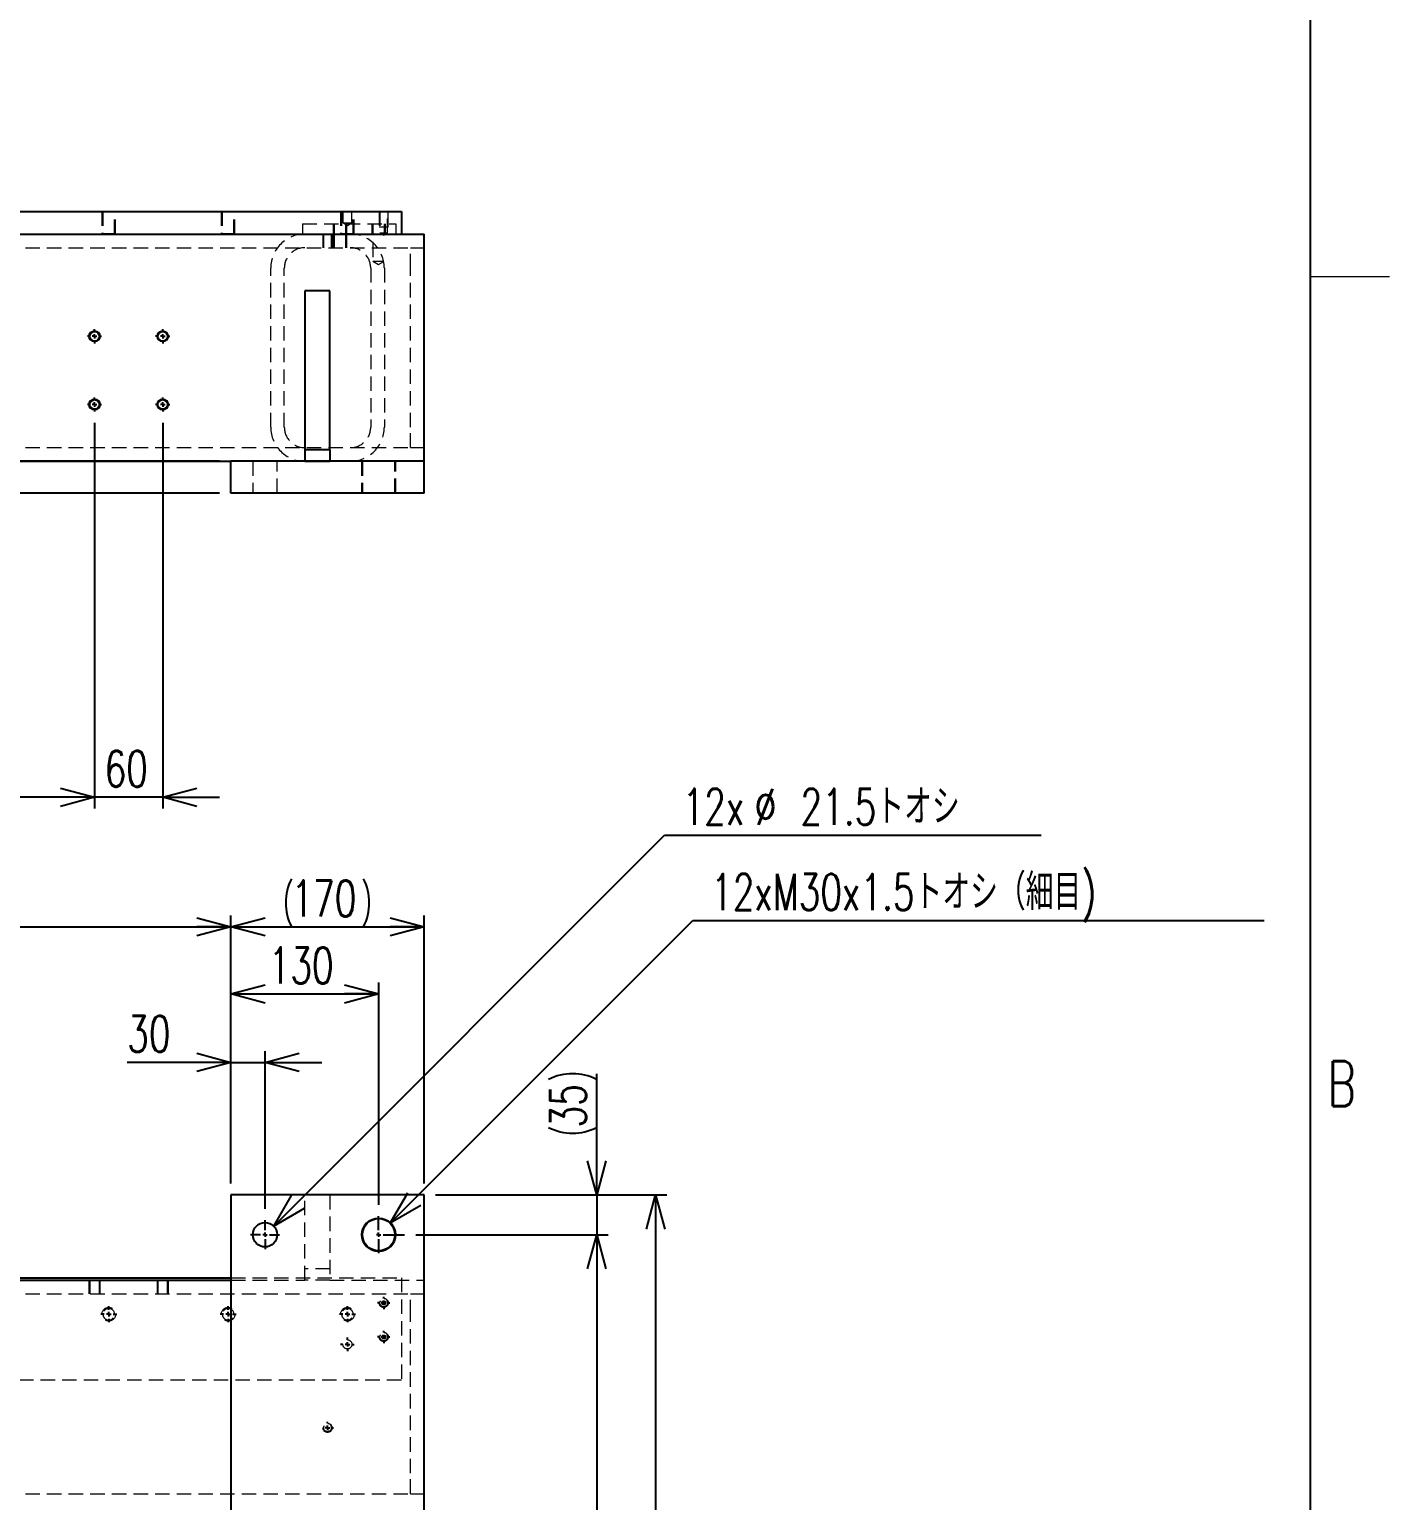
# Model space of a CAD drawing. Header units: millimetres. Extents: x 30 to 8380, y 30 to 5898.
# Drawn here: x 7183 to 8380, y 1887 to 3182 of the extents above; entities that cross this region are included whole.
import ezdxf

# ---------------------------------------------------------------- set-up
doc = ezdxf.new("R2010")
doc.units = ezdxf.units.MM
doc.header["$LTSCALE"] = 10
doc.linetypes.add('HIDDEN', pattern=[1.905, 1.27, -0.635])
doc.layers.add('FORMAT', color=7, linetype='Continuous')
doc.styles.add('SLDTEXTSTYLE0', font='TXT', dxfattribs={"width": 0.7, "bigfont": 'bigfont'})
doc.dimstyles.new('SLDDIMSTYLE2', dxfattribs={"dimtxt": 36.380208, "dimasz": 30, "dimexe": 0, "dimexo": 0.0625, "dimgap": 9.095052, "dimtad": 3, "dimrnd": 1e-09, "dimzin": 12, "dimdsep": 46, "dimtxsty": 'SLDTEXTSTYLE0', "dimblk1": 'OPEN30', "dimblk2": 'OPEN30', "dimsah": 1, "dimcen": 0.09, "dimadec": 0, "dimazin": 3, "dimtfac": 1, "dimtdec": 3, "dimtmove": 0, "dimatfit": 0, "dimldrblk": 'OPEN30', "dimfxl": 1, "dimfrac": 2, "dimtolj": 1, "dimtzin": 12, "dimarcsym": 0})
doc.dimstyles.new('SLDDIMSTYLE3', dxfattribs={"dimtxt": 36.380208, "dimasz": 30, "dimexe": 0, "dimexo": 0.0625, "dimgap": 9.095052, "dimtad": 3, "dimrnd": 1e-09, "dimzin": 12, "dimdsep": 46, "dimtxsty": 'SLDTEXTSTYLE0', "dimblk1": 'OPEN30', "dimblk2": 'OPEN30', "dimsah": 1, "dimcen": 0.09, "dimadec": 0, "dimazin": 3, "dimtfac": 1, "dimtdec": 3, "dimtofl": 0, "dimtmove": 0, "dimatfit": 3, "dimldrblk": 'OPEN30', "dimfxl": 1, "dimfrac": 2, "dimtolj": 1, "dimtzin": 12, "dimarcsym": 0})
doc.dimstyles.new('SLDDIMSTYLE8', dxfattribs={"dimtxt": 36.380208, "dimasz": 30, "dimexe": 0, "dimexo": 0.0625, "dimgap": 9.095052, "dimtad": 0, "dimtih": 1, "dimtoh": 1, "dimdec": 1, "dimrnd": 1e-09, "dimzin": 12, "dimdsep": 46, "dimtxsty": 'SLDTEXTSTYLE0', "dimblk1": 'OPEN30', "dimblk2": 'OPEN30', "dimsah": 1, "dimcen": 0, "dimadec": 0, "dimazin": 3, "dimtfac": 1, "dimtdec": 3, "dimtofl": 0, "dimtmove": 0, "dimatfit": 3, "dimldrblk": 'OPEN30', "dimfxl": 1, "dimfrac": 2, "dimtolj": 1, "dimtzin": 12, "dimarcsym": 0})

# ---------------------------------------------------------------- blocks, each defined once
blk = doc.blocks.new('_Open30')
at = {"color": 0, "linetype": 'ByBlock', "lineweight": -2}
for p, q in [((-1, 0.267949), (0, 0)), ((0, 0), (-1, -0.267949)), ((0, 0), (-1, 0))]:
    blk.add_line(p, q, dxfattribs=at)
blk = doc.blocks.new('_D_2')
at = {"layer": 'FORMAT', "transparency": 16777216}
for p, q in [((2744.3, 2801.5), (2744.3, 2851.5)), ((7350.5, 2801.5), (2734.3, 2801.5)), ((2744.3, 2773.5), (2744.3, 2801.5)), ((7350.5, 2773.5), (2734.3, 2773.5)), ((2744.3, 2773.5), (2744.3, 2679.9))]:
    blk.add_line(p, q, dxfattribs=at)
for centre, start, end in [((2723.1, 2684.9), 63.4349, 116.5651), ((2723.1, 2727.2), 243.4349, 296.5651)]:
    blk.add_arc(centre, 47.3, start, end, dxfattribs=at)
at = {"layer": 'FORMAT', "transparency": 16777216, "xscale": 30, "yscale": 30}
for p, rotation in [((2744.3, 2801.5, -530), 270), ((2744.3, 2773.5, -530), 90)]:
    blk.add_blockref('_Open30', p, dxfattribs=dict(at, rotation=rotation))
at = {"layer": 'FORMAT', "transparency": 16777216, "insert": (2703.3, 2684.9), "char_height": 31.75, "attachment_point": 1, "rotation": 90, "style": 'SLDTEXTSTYLE0'}
blk.add_mtext('28', dxfattribs=at)
blk = doc.blocks.new('_D_19')
at = {"layer": 'FORMAT', "transparency": 16777216}
for p, q in [((7240.5, 2835.2), (7240.5, 2495.8)), ((7300.5, 2835.2), (7300.5, 2495.8)), ((7240.5, 2505.8), (7190.5, 2505.8)), ((7300.5, 2505.8), (7240.5, 2505.8)), ((7300.5, 2505.8), (7350.5, 2505.8))]:
    blk.add_line(p, q, dxfattribs=at)
at = {"layer": 'FORMAT', "transparency": 16777216, "xscale": 30, "yscale": 30}
blk.add_blockref('_Open30', (7240.5, 2505.8, -530), dxfattribs=at)
at = {"layer": 'FORMAT', "transparency": 16777216, "xscale": 30, "yscale": 30, "rotation": 180}
blk.add_blockref('_Open30', (7300.5, 2505.8, -530), dxfattribs=at)
at = {"layer": 'FORMAT', "transparency": 16777216, "insert": (7249.3, 2546.7), "char_height": 31.75, "attachment_point": 1, "style": 'SLDTEXTSTYLE0'}
blk.add_mtext('60', dxfattribs=at)
blk = doc.blocks.new('_D_20')
at = {"layer": 'FORMAT', "transparency": 16777216}
for p, q in [((6265.5, 2835.2), (6265.5, 2495.8)), ((7240.5, 2835.2), (7240.5, 2495.8)), ((7240.5, 2505.8), (6265.5, 2505.8))]:
    blk.add_line(p, q, dxfattribs=at)
at = {"layer": 'FORMAT', "transparency": 16777216, "xscale": 30, "yscale": 30, "rotation": 180}
blk.add_blockref('_Open30', (6265.5, 2505.8, -530), dxfattribs=at)
at = {"layer": 'FORMAT', "transparency": 16777216, "xscale": 30, "yscale": 30}
blk.add_blockref('_Open30', (7240.5, 2505.8, -530), dxfattribs=at)
at = {"layer": 'FORMAT', "transparency": 16777216, "insert": (6721.2, 2546.7), "char_height": 31.75, "attachment_point": 1, "style": 'SLDTEXTSTYLE0'}
blk.add_mtext('975', dxfattribs=at)
blk = doc.blocks.new('SW_CENTERMARKSYMBOL_5')
at = {"layer": 'FORMAT', "color": 0}
for p, q in [((3896, 0), (3893.75, 0)), ((3900, 0), (3898, 0)), ((3900, 4), (3900, 6.25)), ((3900, 0), (3900, 2)), ((3900, 0), (3900, -2)), ((3900, 0), (3902, 0)), ((3904, 0), (3906.25, 0)), ((3900, -4), (3900, -6.25)), ((3896, -60), (3893.75, -60)), ((3900, -60), (3898, -60)), ((3900, -56), (3900, -53.75)), ((3900, -60), (3900, -58)), ((3900, -60), (3900, -62)), ((3900, -60), (3902, -60)), ((3900, -64), (3900, -66.25)), ((3904, -60), (3906.25, -60))]:
    blk.add_line(p, q, dxfattribs=at)
blk = doc.blocks.new('SW_CENTERMARKSYMBOL_24')
at = {"layer": 'FORMAT', "color": 0}
for p, q in [((-4, 0), (-6.25, 0)), ((0, 0), (-2, 0)), ((0, 4), (0, 6.25)), ((0, 0), (0, 2)), ((0, 0), (0, -2)), ((0, 0), (2, 0)), ((4, 0), (6.25, 0)), ((0, -4), (0, -6.25))]:
    blk.add_line(p, q, dxfattribs=at)
blk = doc.blocks.new('SW_CENTERMARKSYMBOL_25')
at = {"layer": 'FORMAT', "color": 0}
for p, q in [((-4, 0), (-6.25, 0)), ((0, 0), (-2, 0)), ((0, 4), (0, 6.25)), ((0, 0), (0, 2)), ((0, 0), (0, -2)), ((0, 0), (2, 0)), ((4, 0), (6.25, 0)), ((0, -4), (0, -6.25))]:
    blk.add_line(p, q, dxfattribs=at)
blk = doc.blocks.new('_D_96')
at = {"layer": 'FORMAT', "transparency": 16777216}
for p, q in [((7360.5, 2165.7), (7360.5, 2401.7)), ((7530.5, 2165.7), (7530.5, 2401.7)), ((7360.5, 2391.7), (7530.5, 2391.7))]:
    blk.add_line(p, q, dxfattribs=at)
for centre, start, end in [((7456, 2412.9), 153.4349, 206.5651), ((7434.9, 2412.9), 333.4349, 26.5651)]:
    blk.add_arc(centre, 47.3, start, end, dxfattribs=at)
at = {"layer": 'FORMAT', "transparency": 16777216, "xscale": 30, "yscale": 30, "rotation": 180}
blk.add_blockref('_Open30', (7360.5, 2391.7, -104), dxfattribs=at)
at = {"layer": 'FORMAT', "transparency": 16777216, "xscale": 30, "yscale": 30}
blk.add_blockref('_Open30', (7530.5, 2391.7, -104), dxfattribs=at)
at = {"layer": 'FORMAT', "transparency": 16777216, "insert": (7413.7, 2432.6), "char_height": 31.75, "attachment_point": 1, "style": 'SLDTEXTSTYLE0'}
blk.add_mtext('170', dxfattribs=at)
blk = doc.blocks.new('_D_98')
at = {"layer": 'FORMAT', "transparency": 16777216}
for p, q in [((7682.3, 2155.7), (7682.3, 2262.4)), ((7540.5, 2155.7), (7692.3, 2155.7)), ((7682.3, 2155.7), (7682.3, 2120.7)), ((7523.2, 2120.7), (7692.3, 2120.7)), ((7682.3, 2120.7), (7682.3, 2070.7))]:
    blk.add_line(p, q, dxfattribs=at)
for centre, start, end in [((7661.1, 2215.1), 63.4349, 116.5651), ((7661.1, 2257.4), 243.4349, 296.5651)]:
    blk.add_arc(centre, 47.3, start, end, dxfattribs=at)
at = {"layer": 'FORMAT', "transparency": 16777216, "xscale": 30, "yscale": 30}
for p, rotation in [((7682.3, 2155.7, -104), 270), ((7682.3, 2120.7, -104), 90)]:
    blk.add_blockref('_Open30', p, dxfattribs=dict(at, rotation=rotation))
at = {"layer": 'FORMAT', "transparency": 16777216, "insert": (7641.3, 2215.1), "char_height": 31.75, "attachment_point": 1, "rotation": 90, "style": 'SLDTEXTSTYLE0'}
blk.add_mtext('35', dxfattribs=at)
blk = doc.blocks.new('_D_99')
at = {"layer": 'FORMAT', "transparency": 16777216}
for p, q in [((7540.5, 2155.7), (7744.1, 2155.7)), ((7734.1, 2155.7), (7734.1, 945.7)), ((7540.5, 945.7), (7744.1, 945.7))]:
    blk.add_line(p, q, dxfattribs=at)
at = {"layer": 'FORMAT', "transparency": 16777216, "xscale": 30, "yscale": 30}
for p, rotation in [((7734.1, 2155.7, -104), 90), ((7734.1, 945.7, -104), 270)]:
    blk.add_blockref('_Open30', p, dxfattribs=dict(at, rotation=rotation))
at = {"layer": 'FORMAT', "transparency": 16777216, "insert": (7693.2, 1508.4), "char_height": 31.75, "attachment_point": 1, "rotation": 90, "style": 'SLDTEXTSTYLE0'}
blk.add_mtext('1210', dxfattribs=at)
blk = doc.blocks.new('SW_RADIAL_DIMENSION_0')
at = {"layer": 'FORMAT', "color": 0}
for p, q in [((-282.4, -266.5), (-15.9, 0)), ((-15.9, 0), (486.8, 0))]:
    blk.add_line(p, q, dxfattribs=at)
at = {"layer": 'FORMAT', "color": 0, "xscale": 30, "yscale": 30, "rotation": 225}
blk.add_blockref('_Open30', (-282.4, -266.5, -104), dxfattribs=at)
at = {"layer": 'FORMAT', "color": 0, "insert": (0, 40.9), "char_height": 31.75, "attachment_point": 1, "style": 'SLDTEXTSTYLE0'}
blk.add_mtext('12xM30x1.5トオシ（細目)', dxfattribs=at)
blk = doc.blocks.new('_D_100')
at = {"layer": 'FORMAT', "transparency": 16777216}
for p, q in [((7523.2, 2120.7), (7692.3, 2120.7)), ((7682.3, 2120.7), (7682.3, 980.7)), ((7516.7, 980.7), (7692.3, 980.7))]:
    blk.add_line(p, q, dxfattribs=at)
at = {"layer": 'FORMAT', "transparency": 16777216, "xscale": 30, "yscale": 30}
for p, rotation in [((7682.3, 2120.7, -104), 90), ((7682.3, 980.7, -104), 270)]:
    blk.add_blockref('_Open30', p, dxfattribs=dict(at, rotation=rotation))
at = {"layer": 'FORMAT', "transparency": 16777216, "insert": (7641.3, 1508.4), "char_height": 31.75, "attachment_point": 1, "rotation": 90, "style": 'SLDTEXTSTYLE0'}
blk.add_mtext('1140', dxfattribs=at)
blk = doc.blocks.new('_D_101')
at = {"layer": 'FORMAT', "transparency": 16777216}
for p, q in [((7398.1, 2128.3), (7742.1, 2472.3)), ((7742.1, 2472.3), (8073.3, 2472.3))]:
    blk.add_line(p, q, dxfattribs=at)
at = {"layer": 'FORMAT', "transparency": 16777216, "xscale": 30, "yscale": 30, "rotation": 225}
blk.add_blockref('_Open30', (7398.1, 2128.3, -104), dxfattribs=at)
at = {"layer": 'FORMAT', "transparency": 16777216, "char_height": 31.75, "attachment_point": 1, "style": 'SLDTEXTSTYLE0'}
for s, insert in [('12x', (7757.9, 2513.3)), ('%%c', (7821.4, 2513.3)), ('21.5トオシ', (7861.7, 2513.3))]:
    blk.add_mtext(s, dxfattribs=dict(at, insert=insert))
blk = doc.blocks.new('_D_106')
at = {"layer": 'FORMAT', "transparency": 16777216}
for p, q in [((6660.5, 2165.7), (6660.5, 2401.7)), ((7360.5, 2165.7), (7360.5, 2401.7)), ((6660.5, 2391.7), (7360.5, 2391.7))]:
    blk.add_line(p, q, dxfattribs=at)
at = {"layer": 'FORMAT', "transparency": 16777216, "xscale": 30, "yscale": 30, "rotation": 180}
blk.add_blockref('_Open30', (6660.5, 2391.7, -104), dxfattribs=at)
at = {"layer": 'FORMAT', "transparency": 16777216, "xscale": 30, "yscale": 30}
blk.add_blockref('_Open30', (7360.5, 2391.7, -104), dxfattribs=at)
at = {"layer": 'FORMAT', "transparency": 16777216, "insert": (6978.7, 2432.6), "char_height": 31.75, "attachment_point": 1, "style": 'SLDTEXTSTYLE0'}
blk.add_mtext('700', dxfattribs=at)
blk = doc.blocks.new('_D_118')
at = {"layer": 'FORMAT', "transparency": 16777216}
for p, q in [((7360.5, 2165.7), (7360.5, 2282.4)), ((7390.5, 2143.5), (7390.5, 2282.4)), ((7360.5, 2272.4), (7269.2, 2272.4)), ((7360.5, 2272.4), (7390.5, 2272.4)), ((7390.5, 2272.4), (7440.5, 2272.4))]:
    blk.add_line(p, q, dxfattribs=at)
at = {"layer": 'FORMAT', "transparency": 16777216, "xscale": 30, "yscale": 30}
blk.add_blockref('_Open30', (7360.5, 2272.4, -104), dxfattribs=at)
at = {"layer": 'FORMAT', "transparency": 16777216, "xscale": 30, "yscale": 30, "rotation": 180}
blk.add_blockref('_Open30', (7390.5, 2272.4, -104), dxfattribs=at)
at = {"layer": 'FORMAT', "transparency": 16777216, "insert": (7269.2, 2313.3), "char_height": 31.75, "attachment_point": 1, "style": 'SLDTEXTSTYLE0'}
blk.add_mtext('30', dxfattribs=at)
blk = doc.blocks.new('_D_119')
at = {"layer": 'FORMAT', "transparency": 16777216}
for p, q in [((7360.5, 2165.7), (7360.5, 2342.7)), ((7360.5, 2332.7), (7490.5, 2332.7)), ((7490.5, 2147), (7490.5, 2342.7))]:
    blk.add_line(p, q, dxfattribs=at)
at = {"layer": 'FORMAT', "transparency": 16777216, "xscale": 30, "yscale": 30, "rotation": 180}
blk.add_blockref('_Open30', (7360.5, 2332.7, -104), dxfattribs=at)
at = {"layer": 'FORMAT', "transparency": 16777216, "xscale": 30, "yscale": 30}
blk.add_blockref('_Open30', (7490.5, 2332.7, -104), dxfattribs=at)
at = {"layer": 'FORMAT', "transparency": 16777216, "insert": (7393.7, 2373.6), "char_height": 31.75, "attachment_point": 1, "style": 'SLDTEXTSTYLE0'}
blk.add_mtext('130', dxfattribs=at)
blk = doc.blocks.new('SW_CENTERMARKSYMBOL_74')
at = {"layer": 'FORMAT', "color": 0}
for p, q in [((-214, 0), (-217.1, 0)), ((-210, 0), (-212, 0)), ((-210, 4), (-210, 7.1)), ((-210, 0), (-210, 2)), ((-210, 0), (-210, -2)), ((-210, 0), (-208, 0)), ((-206, 0), (-202.9, 0)), ((-109, 0), (-112.1, 0)), ((-105, 0), (-107, 0)), ((-105, 4), (-105, 7.1)), ((-105, 0), (-105, 2)), ((-105, 0), (-105, -2)), ((-105, 0), (-103, 0)), ((-101, 0), (-97.9, 0)), ((-4, 0), (-7.1, 0)), ((0, 0), (-2, 0)), ((0, 4), (0, 7.1)), ((0, 0), (0, 2)), ((0, 0), (0, -2)), ((0, 0), (2, 0)), ((4, 0), (7.1, 0)), ((-210, -4), (-210, -7.1)), ((-105, -4), (-105, -7.1)), ((0, -4), (0, -7.1))]:
    blk.add_line(p, q, dxfattribs=at)
blk = doc.blocks.new('SW_CENTERMARKSYMBOL_75')
at = {"layer": 'FORMAT', "color": 0}
for p, q in [((0, 0), (-2, 0)), ((0, 4), (0, 5.4)), ((0, 0), (0, 2)), ((0, 0), (0, -2)), ((0, 0), (2, 0)), ((4, 0), (5.4, 0))]:
    blk.add_line(p, q, dxfattribs=at)
blk = doc.blocks.new('SW_CENTERMARKSYMBOL_76')
at = {"layer": 'FORMAT', "color": 0}
for p, q in [((-4, 0), (-5.4, 0)), ((0, 0), (-2, 0)), ((0, 4), (0, 5.4)), ((0, 0), (0, 2)), ((0, 0), (0, -2)), ((0, 0), (2, 0)), ((4, 0), (5.4, 0)), ((0, -4), (0, -5.4))]:
    blk.add_line(p, q, dxfattribs=at)
blk = doc.blocks.new('SW_CENTERMARKSYMBOL_78')
at = {"layer": 'FORMAT', "color": 0}
for p, q in [((3480, 4), (3480, 16.25)), ((3480, 0), (3478, 0)), ((3480, 0), (3480, 2)), ((3480, 0), (3480, -2)), ((3480, 0), (3482, 0)), ((3484, 0), (3502.74, 0)), ((3480, -4), (3480, -16.25))]:
    blk.add_line(p, q, dxfattribs=at)
blk = doc.blocks.new('SW_CENTERMARKSYMBOL_89')
at = {"layer": 'FORMAT', "color": 0}
for p, q in [((-4, 0), (-5.4, 0)), ((0, 0), (-2, 0)), ((0, 4), (0, 5.4)), ((0, 0), (0, 2)), ((0, 0), (0, -2)), ((0, 0), (2, 0)), ((4, 0), (5.4, 0)), ((0, -4), (0, -5.4))]:
    blk.add_line(p, q, dxfattribs=at)
blk = doc.blocks.new('SW_CENTERMARKSYMBOL_92')
at = {"layer": 'FORMAT', "color": 0}
for p, q in [((-4, 0), (-6, 0)), ((0, 0), (-2, 0)), ((0, 4), (0, 6)), ((0, 0), (0, 2)), ((0, 0), (0, -2)), ((0, 0), (2, 0)), ((4, 0), (6, 0)), ((0, -4), (0, -6))]:
    blk.add_line(p, q, dxfattribs=at)
blk = doc.blocks.new('SW_CENTERMARKSYMBOL_102')
at = {"layer": 'FORMAT', "color": 0}
for p, q in [((-4, 0), (-12.75, 0)), ((0, 0), (-2, 0)), ((0, 4), (0, 12.75)), ((0, 0), (0, 2)), ((0, 0), (0, -2)), ((0, 0), (2, 0)), ((4, 0), (12.75, 0)), ((0, -4), (0, -12.75))]:
    blk.add_line(p, q, dxfattribs=at)

msp = doc.modelspace()

# ---------------------------------------------------------------- linework, layer by layer
at = {"color": 7, "linetype": 'Continuous', "lineweight": 25}
for p, q in [((2950.4504656, 3021.4899875), (7510.4504656, 3021.4899875)), ((7510.4504656, 3021.4899875), (7510.4504656, 3001.4899875)), ((2950.4504656, 3001.4899875), (7510.4504656, 3001.4899875)), ((7258.0445799, 3001.4889875), (7247.8563512, 3001.4889875)), ((7363.0445799, 3001.4889875), (7352.8563512, 3001.4889875)), ((7468.0445799, 3001.4889875), (7457.8563512, 3001.4889875)), ((7510.4504656, 3001.4899875), (7530.4504656, 3001.4899875)), ((7530.4504656, 2971.4899875), (7530.4504656, 3001.4899875)), ((7530.4504656, 2831.4899875), (7530.4504656, 2971.4899875)), ((7447.4504656, 2951.4899875), (7425.4504656, 2951.4899875)), ((7425.4504656, 2951.4899875), (7425.4504656, 2811.4899875)), ((7447.4504656, 2811.4899875), (7447.4504656, 2951.4899875)), ((7530.4504656, 2801.4899875), (7530.4504656, 2831.4899875)), ((7425.4504656, 2811.4899875), (7425.4504656, 2801.4899875)), ((7447.4504656, 2811.4899875), (7425.4504656, 2811.4899875)), ((7447.4504656, 2811.4899875), (7447.4504656, 2801.4899875)), ((6660.4504656, 2801.4899875), (7360.4504656, 2801.4899875)), ((7530.4504656, 2801.4899875), (7360.4504656, 2801.4899875)), ((7360.4504656, 2773.4899875), (7360.4504656, 2801.4899875)), ((7425.4504656, 2801.4899875), (7447.4504656, 2801.4899875)), ((7530.4504656, 2773.4899875), (7530.4504656, 2801.4899875)), ((7530.4504656, 2773.4899875), (7360.4504656, 2773.4899875)), ((7530.4504656, 2155.7070857), (7360.4504656, 2155.7070857)), ((7360.4504656, 2155.7070857), (7360.4504656, 945.7070857)), ((7530.4504656, 945.7070857), (7530.4504656, 2155.7070857)), ((6660.4504656, 2082.7070857), (7360.4504656, 2082.7070857)), ((6660.4504656, 2080.7070857), (7360.4504656, 2080.7070857))]:
    msp.add_line(p, q, dxfattribs=at)
at = {"color": 7, "linetype": 'HIDDEN', "lineweight": 18}
for p, q in [((7246.9504656, 3021.4899875), (7246.9504656, 3001.4899875)), ((7247.8504656, 3021.4899875), (7247.8504656, 3001.4899875)), ((7258.0504656, 3001.4899875), (7258.0504656, 3021.4899875)), ((7258.9504656, 3001.4899875), (7258.9504656, 3021.4899875)), ((7351.9504656, 3021.4899875), (7351.9504656, 3001.4899875)), ((7352.8504656, 3021.4899875), (7352.8504656, 3001.4899875)), ((7363.0504656, 3001.4899875), (7363.0504656, 3021.4899875)), ((7363.9504656, 3001.4899875), (7363.9504656, 3021.4899875)), ((7456.9504656, 3021.4899875), (7456.9504656, 3001.4899875)), ((7457.8504656, 3021.4899875), (7457.8504656, 3001.4899875)), ((7458.9504656, 3021.4899875), (7458.9504656, 3011.4899875)), ((7466.9504656, 3011.4899875), (7466.9504656, 3021.4899875)), ((7468.0504656, 3001.4899875), (7468.0504656, 3021.4899875)), ((7468.9504656, 3001.4899875), (7468.9504656, 3021.4899875)), ((7490.9504656, 3021.4899875), (7490.9504656, 3007.4899875)), ((7491.5504656, 3021.4899875), (7491.5504656, 3002.4899875)), ((7498.3504656, 3002.4899875), (7498.3504656, 3021.4899875)), ((7498.9504656, 3007.4899875), (7498.9504656, 3021.4899875)), ((7423.4504656, 3010.4899875), (7423.4504656, 3001.4899875)), ((7423.4504656, 3010.4899875), (7505.4504656, 3010.4899875)), ((7450.4504656, 3010.4899875), (7450.4504656, 3001.4899875)), ((7451.3504656, 3010.4899875), (7451.3504656, 3001.4899875)), ((7458.9504656, 3011.4899875), (7462.9504656, 3011.4899875)), ((7458.9504656, 3011.4899875), (7462.9504656, 3009.0865451)), ((7461.5504656, 3001.4899875), (7461.5504656, 3010.4899875)), ((7462.4504656, 3001.4899875), (7462.4504656, 3010.4899875)), ((7462.9504656, 3011.4899875), (7466.9504656, 3011.4899875)), ((7462.9504656, 3009.0865451), (7466.9504656, 3011.4899875)), ((7484.4504656, 3010.4899875), (7484.4504656, 3001.4899875)), ((7485.3504656, 3010.4899875), (7485.3504656, 3001.4899875)), ((7495.5504656, 3001.4899875), (7495.5504656, 3010.4899875)), ((7496.4504656, 3001.4899875), (7496.4504656, 3010.4899875)), ((7498.9504656, 3007.4899875), (7498.7727568, 3007.4899875)), ((7505.4504656, 3010.4899875), (7505.4504656, 3001.4899875)), ((7247.8504656, 3001.4899875), (7247.8504656, 3001.4889875)), ((7247.8504656, 3001.4889875), (7247.8563512, 3001.4889875)), ((7258.0445799, 3001.4889875), (7258.0504656, 3001.4889875)), ((7258.0504656, 3001.4889875), (7258.0504656, 3001.4899875)), ((7352.8504656, 3001.4899875), (7352.8504656, 3001.4889875)), ((7352.8504656, 3001.4889875), (7352.8563512, 3001.4889875)), ((7363.0445799, 3001.4889875), (7363.0504656, 3001.4889875)), ((7363.0504656, 3001.4889875), (7363.0504656, 3001.4899875)), ((7441.4504656, 3001.4899875), (7441.4504656, 2989.4899875)), ((7442.0504656, 3001.4899875), (7442.0504656, 2989.4899875)), ((7448.8504656, 2989.4899875), (7448.8504656, 3001.4899875)), ((7449.4504656, 2989.4899875), (7449.4504656, 3001.4899875)), ((7450.4504656, 3001.4899875), (7450.4504656, 2989.4899875)), ((7451.3504656, 3001.4899875), (7451.3504656, 2989.4899875)), ((7457.8504656, 3001.4899875), (7457.8504656, 3001.4889875)), ((7457.8504656, 3001.4889875), (7457.8563512, 3001.4889875)), ((7461.5504656, 2989.4899875), (7461.5504656, 3001.4899875)), ((7462.4504656, 2989.4899875), (7462.4504656, 3001.4899875)), ((7468.0445799, 3001.4889875), (7468.0504656, 3001.4889875)), ((7468.0504656, 3001.4889875), (7468.0504656, 3001.4899875)), ((7485.3504656, 2993.9364951), (7485.3504656, 2977.7399875)), ((7491.5504656, 3002.4899875), (7494.9504656, 3002.4899875)), ((7491.5504656, 3002.4899875), (7493.2147451, 3001.4899875)), ((7493.2147451, 3001.4899875), (7494.9504656, 3000.4470614)), ((7494.9504656, 3002.4899875), (7498.3504656, 3002.4899875)), ((7494.9504656, 3000.4470614), (7496.6861861, 3001.4899875)), ((7496.6861861, 3001.4899875), (7498.3504656, 3002.4899875)), ((2950.4504656, 2989.4899875), (7530.4504656, 2989.4899875)), ((7518.4504656, 2989.4899875), (7530.4504656, 2989.4899875)), ((7518.4504656, 2971.4899875), (7518.4504656, 2989.4899875)), ((7395.4504656, 2831.4899875), (7395.4504656, 2971.4899875)), ((7407.4504656, 2831.4899875), (7407.4504656, 2971.4899875)), ((7483.4504656, 2971.4899875), (7483.4504656, 2831.4899875)), ((7485.3504656, 2977.7399875), (7494.7922021, 2977.7399875)), ((7485.3504656, 2977.7399875), (7490.4504656, 2974.6755984)), ((7490.4504656, 2974.6755984), (7494.8829576, 2977.3389083)), ((7495.4504656, 2971.4899875), (7495.4504656, 2831.4899875)), ((7518.4504656, 2831.4899875), (7518.4504656, 2971.4899875)), ((7518.4504656, 2813.4899875), (7518.4504656, 2831.4899875)), ((2950.4504656, 2813.4899875), (7530.4504656, 2813.4899875)), ((7518.4504656, 2813.4899875), (7530.4504656, 2813.4899875)), ((7379.7004656, 2801.4899875), (7379.7004656, 2773.4899875)), ((7401.2004656, 2773.4899875), (7401.2004656, 2801.4899875)), ((7475.4504656, 2801.4899875), (7475.4504656, 2773.4899875)), ((7476.2004656, 2801.4899875), (7476.2004656, 2773.4899875)), ((7504.7004656, 2773.4899875), (7504.7004656, 2801.4899875)), ((7505.4504656, 2773.4899875), (7505.4504656, 2801.4899875)), ((7425.4504656, 2080.7070857), (7425.4504656, 2155.7070857)), ((7447.4504656, 2155.7070857), (7447.4504656, 2080.7070857)), ((7447.4504656, 2090.7070857), (7425.4504656, 2090.7070857)), ((7235.4504656, 2080.7070857), (7235.4504656, 2068.7070857)), ((7236.2004656, 2080.7070857), (7236.2004656, 2068.7070857)), ((7244.7004656, 2068.7070857), (7244.7004656, 2080.7070857)), ((7245.4504656, 2068.7070857), (7245.4504656, 2080.7070857)), ((7295.4504656, 2080.7070857), (7295.4504656, 2068.7070857)), ((7296.2004656, 2080.7070857), (7296.2004656, 2068.7070857)), ((7304.7004656, 2068.7070857), (7304.7004656, 2080.7070857)), ((7305.4504656, 2068.7070857), (7305.4504656, 2080.7070857)), ((7360.4504656, 2082.7070857), (7510.4504656, 2082.7070857)), ((7360.4504656, 2080.7070857), (7425.4504656, 2080.7070857)), ((7447.4504656, 2080.7070857), (7425.4504656, 2080.7070857)), ((7447.4504656, 2080.7070857), (7530.4504656, 2080.7070857)), ((7510.4504656, 2082.7070857), (7510.4504656, 1992.7070857)), ((2950.4504656, 2068.7070857), (7530.4504656, 2068.7070857)), ((7518.4504656, 2068.7070857), (7530.4504656, 2068.7070857)), ((7518.4504656, 2050.7070857), (7518.4504656, 2068.7070857)), ((7518.4504656, 1910.7070857), (7518.4504656, 2050.7070857)), ((7510.4504656, 1992.7070857), (2950.4504656, 1992.7070857)), ((7518.4504656, 1892.7070857), (7518.4504656, 1910.7070857)), ((2950.4504656, 1892.7070857), (7530.4504656, 1892.7070857)), ((7518.4504656, 1892.7070857), (7530.4504656, 1892.7070857))]:
    msp.add_line(p, q, dxfattribs=at)
at = {"color": 7, "linetype": 'HIDDEN', "lineweight": 25}
msp.add_line((7498.9504656, 3007.4899875), (7498.7727568, 3007.4899875), dxfattribs=at)
at = {"color": 7, "linetype": 'Continuous', "lineweight": 18}
for centre, radius in [((7240.4504656, 2911.4899875), 5), ((7300.4504656, 2911.4899875), 5), ((7240.4504656, 2851.4899875), 5), ((7300.4504656, 2851.4899875), 5), ((7490.4504656, 2120.7070857), 15)]:
    msp.add_circle(centre, radius, dxfattribs=at)
at = {"color": 7, "linetype": 'Continuous', "lineweight": 25}
for centre, radius in [((7240.4504656, 2911.4899875), 4.25), ((7300.4504656, 2911.4899875), 4.25), ((7240.4504656, 2851.4899875), 4.25), ((7300.4504656, 2851.4899875), 4.25), ((7390.4504656, 2120.7070857), 10.75), ((7490.4504656, 2120.7070857), 14.25)]:
    msp.add_circle(centre, radius, dxfattribs=at)
at = {"color": 7, "linetype": 'HIDDEN', "lineweight": 18}
for centre, radius in [((7494.9504656, 2060.7070857), 4), ((7494.9504656, 2060.7070857), 3.4), ((7494.9504656, 2060.7070857), 1.7357205), ((7252.9504656, 2050.7070857), 6), ((7357.9504656, 2050.7070857), 6), ((7462.9504656, 2050.7070857), 6), ((7494.9504656, 2030.7070857), 4), ((7494.9504656, 2030.7070857), 3.4), ((7462.9504656, 2024.2070857), 4), ((7494.9504656, 2030.7070857), 1.7357205), ((7494.9504656, 2030.7070857), 1.7357205), ((7445.4504656, 1950.7070857), 4), ((7445.4504656, 1950.7070857), 3.4)]:
    msp.add_circle(centre, radius, dxfattribs=at)
for centre, radius, start, end in [((7425.4504656, 2971.4899875), 30, 90, 180), ((7465.4504656, 2971.4899875), 30, 0, 90), ((7425.4504656, 2971.4899875), 18, 90, 180), ((7465.4504656, 2971.4899875), 18, 0, 90), ((7425.4504656, 2831.4899875), 30, 180, 270), ((7425.4504656, 2831.4899875), 18, 180, 270), ((7465.4504656, 2831.4899875), 30, 270, 0), ((7465.4504656, 2831.4899875), 18, 270, 0), ((7252.9504656, 2050.7070857), 5.1, 177.2470927906, 2.7529072094), ((7252.9504656, 2050.7070857), 5.1, 2.7529072094, 177.2470927906), ((7357.9504656, 2050.7070857), 5.1, 177.2470927905, 2.7529072095), ((7357.9504656, 2050.7070857), 5.1, 2.7529072095, 177.2470927905), ((7462.9504656, 2050.7070857), 5.1, 177.2470927905, 2.7529072095), ((7462.9504656, 2050.7070857), 5.1, 2.7529072095, 177.2470927905)]:
    msp.add_arc(centre, radius, start, end, dxfattribs=at)
at = {"color": 7, "linetype": 'Continuous', "lineweight": 18}
msp.add_open_spline([(7498.7697601, 3007.4899875), (7498.2554207, 3007.4899875), (7497.4444248, 3007.4899875), (7496.4118297, 3007.4899875), (7495.249386, 3007.4899875), (7494.0603818, 3007.4899875), (7492.9504656, 3007.4899875), (7492.0182581, 3007.4899875), (7491.3465901, 3007.4899875), (7490.9951423, 3007.4899875), (7490.9504656, 3007.4899875), (7490.9594672, 3007.4899875), (7490.9504656, 3007.4899875)], degree=3, knots=[0, 0, 0, 0, 0.1051451652, 0.2104048426, 0.3156645201, 0.4209241976, 0.526183875, 0.6314435525, 0.73670323, 0.8419629074, 0.9472225849, 1, 1, 1, 1], dxfattribs=at)
msp.add_open_spline([(7498.7697601, 3007.4899875), (7498.2554207, 3007.4899875), (7497.4444248, 3007.4899875), (7496.4118297, 3007.4899875), (7495.249386, 3007.4899875), (7494.0603818, 3007.4899875), (7492.9504656, 3007.4899875), (7492.0182581, 3007.4899875), (7491.3465901, 3007.4899875), (7490.9951423, 3007.4899875), (7490.9504656, 3007.4899875), (7490.9594672, 3007.4899875), (7490.9504656, 3007.4899875)], degree=3, knots=[0, 0, 0, 0, 0.1051451652, 0.2104048426, 0.3156645201, 0.4209241976, 0.526183875, 0.6314435525, 0.73670323, 0.8419629074, 0.9472225849, 1, 1, 1, 1], dxfattribs=at)
at = {"color": 7, "linetype": 'HIDDEN', "lineweight": 18}
for points in [[(7457.8563512, 2050.9520326), (7457.8524287, 2050.8704564), (7457.8504656, 2050.7887589), (7457.8504656, 2050.7070857)], [(7468.0504656, 2050.7070857), (7468.0504656, 2050.7887589), (7468.0485025, 2050.8704564), (7468.0445799, 2050.9520326)]]:
    msp.add_open_spline(points, degree=3, dxfattribs=at)
at = {"layer": 'FORMAT', "linetype": 'Continuous', "lineweight": 25}
msp.add_line((8310, 5827.5), (8310, 100), dxfattribs=at)
at = {"layer": 'FORMAT', "linetype": 'Continuous', "lineweight": 18}
msp.add_line((8380.01, 2963.75), (8309.99, 2963.75), dxfattribs=at)

# ---------------------------------------------------------------- block references
at = {"layer": 'FORMAT'}
for name, p in [('SW_CENTERMARKSYMBOL_5', (3340.4504656, 2911.4899875)), ('SW_CENTERMARKSYMBOL_24', (7300.4504656, 2911.4899875)), ('SW_CENTERMARKSYMBOL_25', (7300.4504656, 2851.4899875)), ('SW_RADIAL_DIMENSION_0', (7782.946919, 2397.3285379)), ('SW_CENTERMARKSYMBOL_78', (4010.4504656, 2120.7070857)), ('SW_CENTERMARKSYMBOL_102', (7390.4504656, 2120.7070857)), ('SW_CENTERMARKSYMBOL_89', (7494.9504656, 2060.7070857)), ('SW_CENTERMARKSYMBOL_74', (7462.9504656, 2050.7070857)), ('SW_CENTERMARKSYMBOL_76', (7494.9504656, 2030.7070857)), ('SW_CENTERMARKSYMBOL_92', (7462.9504656, 2024.2070857)), ('SW_CENTERMARKSYMBOL_75', (7445.4504656, 1950.7070857))]:
    msp.add_blockref(name, p, dxfattribs=at)

# ---------------------------------------------------------------- texts
at = {"layer": 'FORMAT', "insert": (8337.9329423, 2273.4140409), "char_height": 39.6875, "attachment_point": 2, "style": 'SLDTEXTSTYLE0'}
msp.add_mtext('B', dxfattribs=at)

# ---------------------------------------------------------------- dimensions: what is measured, and where the dimension line sits
at = {"layer": 'FORMAT'}
for base, p1, p2, picture, middle in [((2744.2649272, 2801.4899875), (7360.4504656, 2773.4899875), (7360.4504656, 2801.4899875), '_D_2', (2744.2649272, 2706.0736877)), ((7682.2698996, 2120.7070857), (7530.4504656, 2155.7070857), (7513.1946017, 2120.7070857), '_D_98', (7682.2698996, 2236.222908))]:
    dim = msp.add_linear_dim(base=base, p1=p1, p2=p2, angle=90, text='(<>)', dimstyle='SLDDIMSTYLE2', dxfattribs=at)
    dim.commit()
    dim.dimension.update_dxf_attribs({"geometry": picture, "text_midpoint": middle, "dimtype": 160})
for base, p1, p2, dimstyle, picture, middle in [((6265.4504656, 2505.8015867), (7240.4504656, 2845.2399875), (6265.4504656, 2845.2399875), 'SLDDIMSTYLE3', '_D_20', (6752.9504656, 2505.8015867)), ((7240.4504656, 2505.8015867), (7300.4504656, 2845.2399875), (7240.4504656, 2845.2399875), 'SLDDIMSTYLE2', '_D_19', (7270.4504656, 2505.8015867)), ((7360.4504656, 2391.7017435), (6660.4504656, 2155.7070857), (7360.4504656, 2155.7070857), 'SLDDIMSTYLE3', '_D_106', (7010.4504656, 2391.7017435)), ((7490.4504656, 2332.6590794), (7360.4504656, 2155.7070857), (7490.4504656, 2136.9570857), 'SLDDIMSTYLE3', '_D_119', (7425.4504656, 2332.6590794)), ((7390.4504656, 2272.3540613), (7360.4504656, 2155.7070857), (7390.4504656, 2133.4570857), 'SLDDIMSTYLE2', '_D_118', (7290.3879014, 2272.3540613))]:
    dim = msp.add_linear_dim(base=base, p1=p1, p2=p2, dimstyle=dimstyle, dxfattribs=at)
    dim.commit()
    dim.dimension.update_dxf_attribs({"geometry": picture, "text_midpoint": middle, "dimtype": 160})
dim = msp.add_diameter_dim_2p(p1=(7382.8490677, 2113.1056878), p2=(7398.0518635, 2128.3084836), text='12x<>トオシ\\P', dimstyle='SLDDIMSTYLE8', dxfattribs=at)
dim.commit()
dim.dimension.update_dxf_attribs({"geometry": '_D_101', "text_midpoint": (7915.6399077, 2493.4965068), "dimtype": 163})
dim = msp.add_linear_dim(base=(7530.4504656, 2391.7017435), p1=(7360.4504656, 2155.7070857), p2=(7530.4504656, 2155.7070857), text='(<>)', dimstyle='SLDDIMSTYLE3', dxfattribs=at)
dim.commit()
dim.dimension.update_dxf_attribs({"geometry": '_D_96', "text_midpoint": (7445.4504656, 2391.7017435), "dimtype": 160})
for base, p1, p2, picture, middle in [((7734.0865653, 945.7070857), (7530.4504656, 2155.7070857), (7530.4504656, 945.7070857), '_D_99', (7734.0865653, 1550.7070857)), ((7682.2698996, 980.7070857), (7513.1946017, 2120.7070857), (7506.7004656, 980.7070857), '_D_100', (7682.2698996, 1550.7070857))]:
    dim = msp.add_linear_dim(base=base, p1=p1, p2=p2, angle=90, dimstyle='SLDDIMSTYLE3', dxfattribs=at)
    dim.commit()
    dim.dimension.update_dxf_attribs({"geometry": picture, "text_midpoint": middle, "dimtype": 160})

doc.saveas('drawing.dxf')
